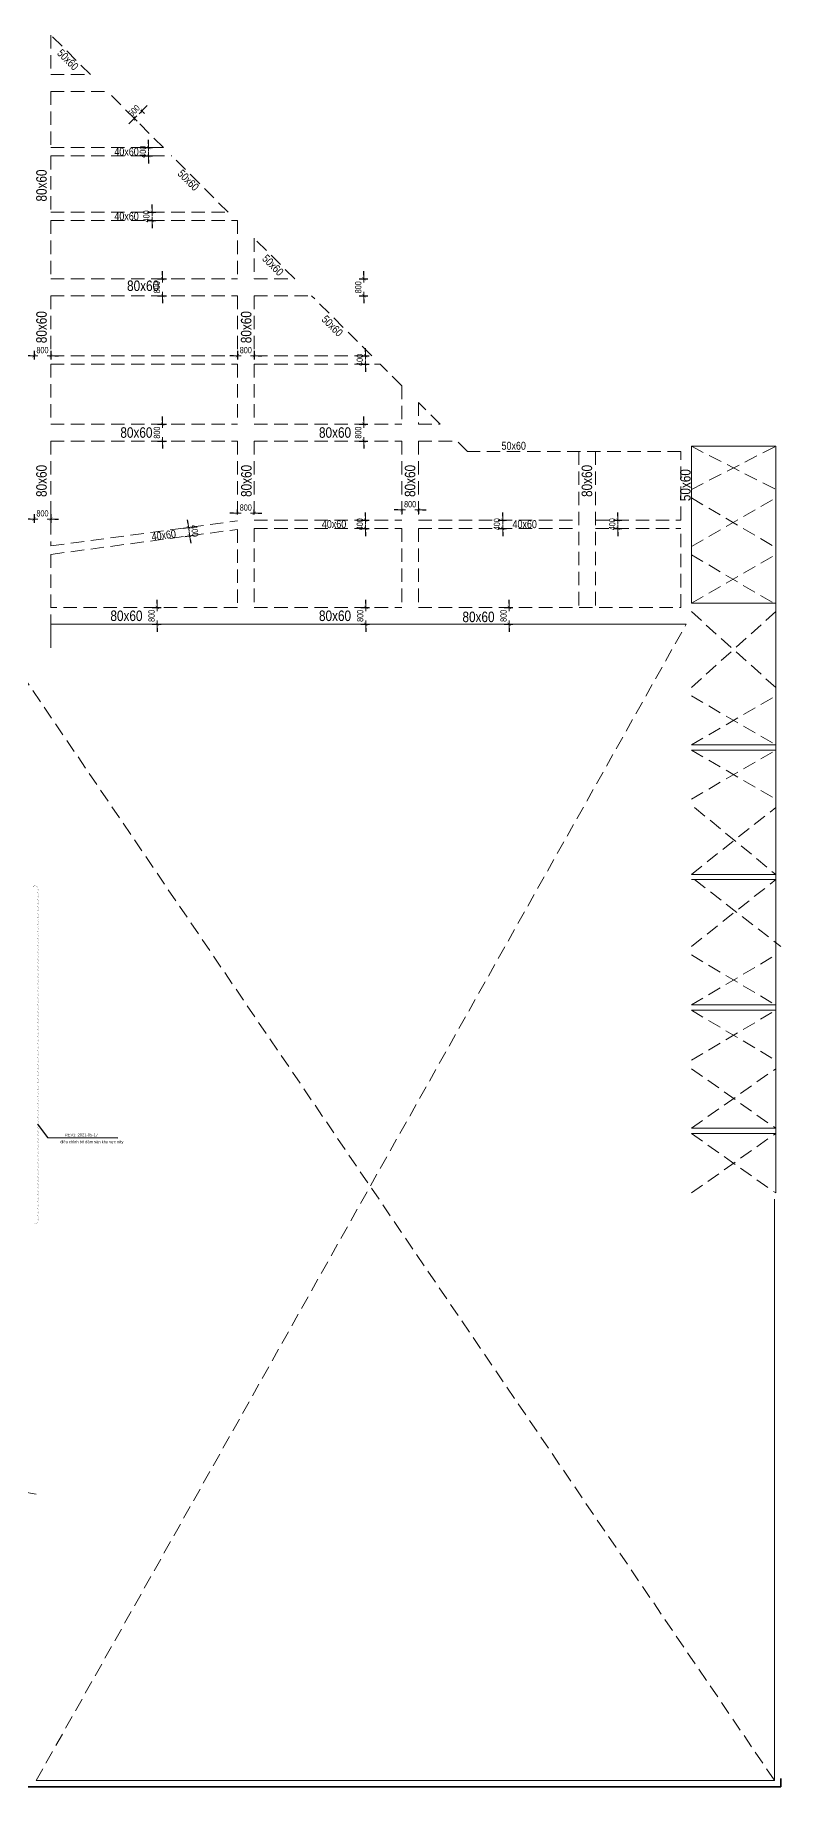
# Model space of a CAD drawing. Header units: millimetres. Extents: x 40 to 217000, y 40 to 90716.
# Drawn here: x 181597 to 217000, y 400 to 83575 of the extents above; entities that cross this region are included whole.
import ezdxf
from ezdxf.enums import TextEntityAlignment as Align

# ---------------------------------------------------------------- set-up
doc = ezdxf.new("R2010")
doc.units = ezdxf.units.MM
doc.header["$MEASUREMENT"] = 0
doc.header["$PDMODE"] = 1
doc.linetypes.add('DASHED2', pattern=[9.525, 6.35, -3.175])
doc.linetypes.add('HIDDEN2', pattern=[4.7625, 3.175, -1.5875])
doc.layers.get('Defpoints').update_dxf_attribs({"lineweight": 9})
for name, color, linetype, lineweight in [('C1', 20, 'Continuous', 35), ('NDC_S_BEAM', 3, 'HIDDEN2', 20), ('NDC_S_DIM', 1, 'Continuous', 15), ('NDC_S_OPENING', 9, 'DASHED2', 13), ('NDC_S_SLAB', 2, 'Continuous', 20)]:
    doc.layers.add(name, color=color, linetype=linetype, lineweight=lineweight)
doc.layers.add('Kich thuoc dam diml', color=230, linetype='Continuous', plot=False)
doc.layers.add('NDC. KT Dam', color=42, linetype='Continuous')
doc.layers.add('REV12021-05-17 MAY', color=230, linetype='Continuous')
doc.styles.add('ARIAL', font='arial.ttf', dxfattribs={"width": 0.8})
doc.styles.add('NDC_DIM', font='', dxfattribs={"width": 0.75})
doc.styles.get('NDC_DIM').set_extended_font_data('Dotum')
doc.dimstyles.new('NDC_dim_100', dxfattribs={"dimscale": 120, "dimtxt": 2.5, "dimasz": 1.5, "dimexe": 1.5, "dimexo": 2.5, "dimgap": 1, "dimtad": 1, "dimdec": 0, "dimzin": 0, "dimdsep": 46, "dimtxsty": 'NDC_DIM', "dimblk": 'DIMMARK', "dimcen": 0.09, "dimdle": 1.2, "dimclrd": 1, "dimclre": 1, "dimclrt": 3, "dimadec": 0, "dimazin": 0, "dimtfac": 1, "dimtdec": 0, "dimtix": 1, "dimtofl": 0, "dimtmove": 0, "dimatfit": 3, "dimfxl": 0, "dimtolj": 1, "dimtzin": 0, "dimarcsym": 0})

# ---------------------------------------------------------------- blocks, each defined once
blk = doc.blocks.new('DIMMARK')
at = {"layer": 'NDC_S_DIM', "color": 1}
blk.add_line((-1.5, 0), (1, 0), dxfattribs=at)
at = {"layer": 'NDC_S_DIM', "color": 2, "const_width": 0.1}
blk.add_lwpolyline([(-0.42, -0.42), (0.42, 0.42)], dxfattribs=at)
blk = doc.blocks.new('*D1340')
at = {"layer": 'Defpoints', "color": 0, "transparency": 16777216}
for p in [(194890, 56400), (197298, 56400), (194890, 55600)]:
    blk.add_point(p, dxfattribs=at)
at = {"layer": 'Kich thuoc dam diml', "color": 1, "lineweight": -2, "transparency": 16777216}
for p, q in [((197298, 56580), (197298, 56760)), ((197058, 56400), (197478, 56400)), ((197058, 55600), (197478, 55600)), ((197298, 55420), (197298, 55240))]:
    blk.add_line(p, q, dxfattribs=at)
at = {"layer": 'Kich thuoc dam diml', "color": 1, "lineweight": -2, "transparency": 16777216, "xscale": 180, "yscale": 180, "zscale": 180}
for p, rotation in [((197298, 56400), 270), ((197298, 55600), 90)]:
    blk.add_blockref('DIMMARK', p, dxfattribs=dict(at, rotation=rotation))
at = {"layer": 'Kich thuoc dam diml', "color": 3, "transparency": 16777216, "insert": (197028, 56000), "char_height": 300, "attachment_point": 5, "rotation": 90, "style": 'NDC_DIM'}
blk.add_mtext('\\A1;800', dxfattribs=at)
blk = doc.blocks.new('*D1341')
at = {"layer": 'Defpoints', "color": 0, "transparency": 16777216}
for p in [(201694, 56400), (204102, 56400), (201694, 55600)]:
    blk.add_point(p, dxfattribs=at)
at = {"layer": 'Kich thuoc dam diml', "color": 1, "lineweight": -2, "transparency": 16777216}
for p, q in [((204102, 56580), (204102, 56760)), ((203862, 56400), (204282, 56400)), ((203862, 55600), (204282, 55600)), ((204102, 55420), (204102, 55240))]:
    blk.add_line(p, q, dxfattribs=at)
at = {"layer": 'Kich thuoc dam diml', "color": 1, "lineweight": -2, "transparency": 16777216, "xscale": 180, "yscale": 180, "zscale": 180}
for p, rotation in [((204102, 56400), 270), ((204102, 55600), 90)]:
    blk.add_blockref('DIMMARK', p, dxfattribs=dict(at, rotation=rotation))
at = {"layer": 'Kich thuoc dam diml', "color": 3, "transparency": 16777216, "insert": (203832, 56000), "char_height": 300, "attachment_point": 5, "rotation": 90, "style": 'NDC_DIM'}
blk.add_mtext('\\A1;800', dxfattribs=at)
blk = doc.blocks.new('*D1346')
at = {"layer": 'Defpoints', "color": 0, "transparency": 16777216}
for p in [(196776, 60550), (196776, 60150), (197283, 60550)]:
    blk.add_point(p, dxfattribs=at)
at = {"layer": 'Kich thuoc dam diml', "color": 1, "lineweight": -2, "transparency": 16777216}
for p, q in [((197283, 60730), (197283, 60910)), ((197076, 60550), (197463, 60550)), ((197076, 60150), (197463, 60150)), ((197283, 59970), (197283, 59790))]:
    blk.add_line(p, q, dxfattribs=at)
at = {"layer": 'Kich thuoc dam diml', "color": 1, "lineweight": -2, "transparency": 16777216, "xscale": 180, "yscale": 180, "zscale": 180}
for p, rotation in [((197283, 60550), 270), ((197283, 60150), 90)]:
    blk.add_blockref('DIMMARK', p, dxfattribs=dict(at, rotation=rotation))
at = {"layer": 'Kich thuoc dam diml', "color": 3, "transparency": 16777216, "insert": (197013, 60350), "char_height": 300, "attachment_point": 5, "rotation": 90, "style": 'NDC_DIM'}
blk.add_mtext('\\A1;400', dxfattribs=at)
blk = doc.blocks.new('*D1347')
at = {"layer": 'Defpoints', "color": 0, "transparency": 16777216}
for p in [(203285, 60550), (203285, 60150), (203792, 60550)]:
    blk.add_point(p, dxfattribs=at)
at = {"layer": 'Kich thuoc dam diml', "color": 1, "lineweight": -2, "transparency": 16777216}
for p, q in [((203792, 60730), (203792, 60910)), ((203585, 60550), (203972, 60550)), ((203585, 60150), (203972, 60150)), ((203792, 59970), (203792, 59790))]:
    blk.add_line(p, q, dxfattribs=at)
at = {"layer": 'Kich thuoc dam diml', "color": 1, "lineweight": -2, "transparency": 16777216, "xscale": 180, "yscale": 180, "zscale": 180}
for p, rotation in [((203792, 60550), 270), ((203792, 60150), 90)]:
    blk.add_blockref('DIMMARK', p, dxfattribs=dict(at, rotation=rotation))
at = {"layer": 'Kich thuoc dam diml', "color": 3, "transparency": 16777216, "insert": (203522, 60350), "char_height": 300, "attachment_point": 5, "rotation": 90, "style": 'NDC_DIM'}
blk.add_mtext('\\A1;400', dxfattribs=at)
blk = doc.blocks.new('*D1331')
at = {"layer": 'Defpoints', "color": 0, "transparency": 16777216}
for p in [(208758, 60550), (208758, 60150), (209265, 60550)]:
    blk.add_point(p, dxfattribs=at)
at = {"layer": 'Kich thuoc dam diml', "color": 1, "lineweight": -2, "transparency": 16777216}
for p, q in [((209265, 60730), (209265, 60910)), ((209058, 60550), (209445, 60550)), ((209058, 60150), (209445, 60150)), ((209265, 59970), (209265, 59790))]:
    blk.add_line(p, q, dxfattribs=at)
at = {"layer": 'Kich thuoc dam diml', "color": 1, "lineweight": -2, "transparency": 16777216, "xscale": 180, "yscale": 180, "zscale": 180}
for p, rotation in [((209265, 60550), 270), ((209265, 60150), 90)]:
    blk.add_blockref('DIMMARK', p, dxfattribs=dict(at, rotation=rotation))
at = {"layer": 'Kich thuoc dam diml', "color": 3, "transparency": 16777216, "insert": (208995, 60350), "char_height": 300, "attachment_point": 5, "rotation": 90, "style": 'NDC_DIM'}
blk.add_mtext('\\A1;400', dxfattribs=at)
blk = doc.blocks.new('*D1333')
at = {"layer": 'Defpoints', "color": 0, "transparency": 16777216}
for p in [(188352, 60128), (188405, 59731), (188936, 59803)]:
    blk.add_point(p, dxfattribs=at)
at = {"layer": 'Kich thuoc dam diml', "color": 1, "lineweight": -2, "transparency": 16777216}
for p, q in [((188649, 60168), (189061, 60223)), ((188859, 60377), (188835, 60556)), ((188703, 59771), (189114, 59827)), ((188960, 59624), (188984, 59446))]:
    blk.add_line(p, q, dxfattribs=at)
at = {"layer": 'Kich thuoc dam diml', "color": 1, "lineweight": -2, "transparency": 16777216, "xscale": 180, "yscale": 180, "zscale": 180}
for p, rotation in [((188883, 60199), 277.6490683461095), ((188936, 59803), 97.64906834610946)]:
    blk.add_blockref('DIMMARK', p, dxfattribs=dict(at, rotation=rotation))
at = {"layer": 'Kich thuoc dam diml', "color": 3, "transparency": 16777216, "insert": (189177, 60037), "char_height": 300, "attachment_point": 5, "rotation": 277.64907, "style": 'NDC_DIM'}
blk.add_mtext('\\A1;400', dxfattribs=at)
blk = doc.blocks.new('*D1351')
at = {"layer": 'Defpoints', "color": 0, "transparency": 16777216}
for p in [(187116, 65100), (187653, 65100), (187004, 64300)]:
    blk.add_point(p, dxfattribs=at)
at = {"layer": 'Kich thuoc dam diml', "color": 1, "lineweight": -2, "transparency": 16777216}
for p, q in [((187416, 65100), (187833, 65100)), ((187653, 65280), (187653, 65460)), ((187413, 64300), (187833, 64300)), ((187653, 64120), (187653, 63940))]:
    blk.add_line(p, q, dxfattribs=at)
at = {"layer": 'Kich thuoc dam diml', "color": 1, "lineweight": -2, "transparency": 16777216, "xscale": 180, "yscale": 180, "zscale": 180}
for p, rotation in [((187653, 65100), 270), ((187653, 64300), 90)]:
    blk.add_blockref('DIMMARK', p, dxfattribs=dict(at, rotation=rotation))
at = {"layer": 'Kich thuoc dam diml', "color": 3, "transparency": 16777216, "insert": (187383, 64700), "char_height": 300, "attachment_point": 5, "rotation": 90, "style": 'NDC_DIM'}
blk.add_mtext('\\A1;800', dxfattribs=at)
blk = doc.blocks.new('*D1352')
at = {"layer": 'Defpoints', "color": 0, "transparency": 16777216}
for p in [(196683, 65100), (197208, 65100), (196683, 64300)]:
    blk.add_point(p, dxfattribs=at)
at = {"layer": 'Kich thuoc dam diml', "color": 1, "lineweight": -2, "transparency": 16777216}
for p, q in [((196983, 65100), (197388, 65100)), ((197208, 65280), (197208, 65460)), ((196983, 64300), (197388, 64300)), ((197208, 64120), (197208, 63940))]:
    blk.add_line(p, q, dxfattribs=at)
at = {"layer": 'Kich thuoc dam diml', "color": 1, "lineweight": -2, "transparency": 16777216, "xscale": 180, "yscale": 180, "zscale": 180}
for p, rotation in [((197208, 65100), 270), ((197208, 64300), 90)]:
    blk.add_blockref('DIMMARK', p, dxfattribs=dict(at, rotation=rotation))
at = {"layer": 'Kich thuoc dam diml', "color": 3, "transparency": 16777216, "insert": (196938, 64700), "char_height": 300, "attachment_point": 5, "rotation": 90, "style": 'NDC_DIM'}
blk.add_mtext('\\A1;800', dxfattribs=at)
blk = doc.blocks.new('*D1357')
at = {"layer": 'Defpoints', "color": 0, "transparency": 16777216}
for p in [(196776, 68350), (197283, 68350), (196776, 67950)]:
    blk.add_point(p, dxfattribs=at)
at = {"layer": 'Kich thuoc dam diml', "color": 1, "lineweight": -2, "transparency": 16777216}
for p, q in [((197076, 68350), (197463, 68350)), ((197283, 68530), (197283, 68710)), ((197076, 67950), (197463, 67950)), ((197283, 67770), (197283, 67590))]:
    blk.add_line(p, q, dxfattribs=at)
at = {"layer": 'Kich thuoc dam diml', "color": 1, "lineweight": -2, "transparency": 16777216, "xscale": 180, "yscale": 180, "zscale": 180}
for p, rotation in [((197283, 68350), 270), ((197283, 67950), 90)]:
    blk.add_blockref('DIMMARK', p, dxfattribs=dict(at, rotation=rotation))
at = {"layer": 'Kich thuoc dam diml', "color": 3, "transparency": 16777216, "insert": (197013, 68150), "char_height": 300, "attachment_point": 5, "rotation": 90, "style": 'NDC_DIM'}
blk.add_mtext('\\A1;400', dxfattribs=at)
blk = doc.blocks.new('*D1361')
at = {"layer": 'Defpoints', "color": 0, "transparency": 16777216}
for p in [(187116, 72000), (187653, 72000), (187004, 71200)]:
    blk.add_point(p, dxfattribs=at)
at = {"layer": 'Kich thuoc dam diml', "color": 1, "lineweight": -2, "transparency": 16777216}
for p, q in [((187416, 72000), (187833, 72000)), ((187653, 72180), (187653, 72360)), ((187413, 71200), (187833, 71200)), ((187653, 71020), (187653, 70840))]:
    blk.add_line(p, q, dxfattribs=at)
at = {"layer": 'Kich thuoc dam diml', "color": 1, "lineweight": -2, "transparency": 16777216, "xscale": 180, "yscale": 180, "zscale": 180}
for p, rotation in [((187653, 72000), 270), ((187653, 71200), 90)]:
    blk.add_blockref('DIMMARK', p, dxfattribs=dict(at, rotation=rotation))
at = {"layer": 'Kich thuoc dam diml', "color": 3, "transparency": 16777216, "insert": (187383, 71600), "char_height": 300, "attachment_point": 5, "rotation": 90, "style": 'NDC_DIM'}
blk.add_mtext('\\A1;800', dxfattribs=at)
blk = doc.blocks.new('*D1362')
at = {"layer": 'Defpoints', "color": 0, "transparency": 16777216}
for p in [(196683, 72000), (197208, 72000), (196683, 71200)]:
    blk.add_point(p, dxfattribs=at)
at = {"layer": 'Kich thuoc dam diml', "color": 1, "lineweight": -2, "transparency": 16777216}
for p, q in [((196983, 72000), (197388, 72000)), ((197208, 72180), (197208, 72360)), ((196983, 71200), (197388, 71200)), ((197208, 71020), (197208, 70840))]:
    blk.add_line(p, q, dxfattribs=at)
at = {"layer": 'Kich thuoc dam diml', "color": 1, "lineweight": -2, "transparency": 16777216, "xscale": 180, "yscale": 180, "zscale": 180}
for p, rotation in [((197208, 72000), 270), ((197208, 71200), 90)]:
    blk.add_blockref('DIMMARK', p, dxfattribs=dict(at, rotation=rotation))
at = {"layer": 'Kich thuoc dam diml', "color": 3, "transparency": 16777216, "insert": (196938, 71600), "char_height": 300, "attachment_point": 5, "rotation": 90, "style": 'NDC_DIM'}
blk.add_mtext('\\A1;800', dxfattribs=at)
blk = doc.blocks.new('*D1382')
at = {"layer": 'Defpoints', "color": 0, "transparency": 16777216}
for p in [(186058, 79867), (186411, 80221), (186663, 79969)]:
    blk.add_point(p, dxfattribs=at)
at = {"layer": 'Kich thuoc dam diml', "color": 1, "lineweight": -2, "transparency": 16777216}
for p, q in [((186623, 80009), (186790, 79842)), ((186790, 80096), (186917, 80224)), ((186182, 79488), (186055, 79361)), ((186270, 79655), (186437, 79488))]:
    blk.add_line(p, q, dxfattribs=at)
at = {"layer": 'Kich thuoc dam diml', "color": 1, "lineweight": -2, "transparency": 16777216, "xscale": 180, "yscale": 180, "zscale": 180}
for p, rotation in [((186663, 79969), 225.0008666854886), ((186309, 79616), 45.00086668548858)]:
    blk.add_blockref('DIMMARK', p, dxfattribs=dict(at, rotation=rotation))
at = {"layer": 'Kich thuoc dam diml', "color": 3, "transparency": 16777216, "insert": (186295, 79983), "char_height": 300, "attachment_point": 5, "rotation": 45.00087, "style": 'NDC_DIM'}
blk.add_mtext('\\A1;500', dxfattribs=at)
blk = doc.blocks.new('*D1393')
at = {"layer": 'Defpoints', "color": 0, "transparency": 16777216}
for p in [(186633, 75167), (187153, 75167), (186548, 74767)]:
    blk.add_point(p, dxfattribs=at)
at = {"layer": 'Kich thuoc dam diml', "color": 1, "lineweight": -2, "transparency": 16777216}
for p, q in [((186933, 75167), (187333, 75167)), ((187153, 75347), (187153, 75527)), ((186913, 74767), (187333, 74767)), ((187153, 74587), (187153, 74407))]:
    blk.add_line(p, q, dxfattribs=at)
at = {"layer": 'Kich thuoc dam diml', "color": 1, "lineweight": -2, "transparency": 16777216, "xscale": 180, "yscale": 180, "zscale": 180}
for p, rotation in [((187153, 75167), 270), ((187153, 74767), 90)]:
    blk.add_blockref('DIMMARK', p, dxfattribs=dict(at, rotation=rotation))
at = {"layer": 'Kich thuoc dam diml', "color": 3, "transparency": 16777216, "insert": (186883, 74967), "char_height": 300, "attachment_point": 5, "rotation": 90, "style": 'NDC_DIM'}
blk.add_mtext('\\A1;400', dxfattribs=at)
blk = doc.blocks.new('*D1394')
at = {"layer": 'Defpoints', "color": 0, "transparency": 16777216}
for p in [(183389, 78233), (186988, 78233), (183389, 77833)]:
    blk.add_point(p, dxfattribs=at)
at = {"layer": 'Kich thuoc dam diml', "color": 1, "lineweight": -2, "transparency": 16777216}
for p, q in [((186748, 78233), (187168, 78233)), ((186988, 78413), (186988, 78593)), ((186748, 77833), (187168, 77833)), ((186988, 77653), (186988, 77473))]:
    blk.add_line(p, q, dxfattribs=at)
at = {"layer": 'Kich thuoc dam diml', "color": 1, "lineweight": -2, "transparency": 16777216, "xscale": 180, "yscale": 180, "zscale": 180}
for p, rotation in [((186988, 78233), 270), ((186988, 77833), 90)]:
    blk.add_blockref('DIMMARK', p, dxfattribs=dict(at, rotation=rotation))
at = {"layer": 'Kich thuoc dam diml', "color": 3, "transparency": 16777216, "insert": (186718, 78033), "char_height": 300, "attachment_point": 5, "rotation": 90, "style": 'NDC_DIM'}
blk.add_mtext('\\A1;400', dxfattribs=at)
blk = doc.blocks.new('*D1309')
at = {"layer": 'Defpoints', "color": 0, "transparency": 16777216}
for p in [(181550, 61214), (182350, 61214), (182350, 60595)]:
    blk.add_point(p, dxfattribs=at)
at = {"layer": 'Kich thuoc dam diml', "color": 1, "lineweight": -2, "transparency": 16777216}
for p, q in [((181550, 60835), (181550, 60415)), ((182350, 60835), (182350, 60415)), ((181370, 60595), (181190, 60595)), ((182530, 60595), (182710, 60595))]:
    blk.add_line(p, q, dxfattribs=at)
at = {"layer": 'Kich thuoc dam diml', "color": 1, "lineweight": -2, "transparency": 16777216, "xscale": 180, "yscale": 180, "zscale": 180}
blk.add_blockref('DIMMARK', (181550, 60595), dxfattribs=at)
at = {"layer": 'Kich thuoc dam diml', "color": 1, "lineweight": -2, "transparency": 16777216, "xscale": 180, "yscale": 180, "zscale": 180, "rotation": 180}
blk.add_blockref('DIMMARK', (182350, 60595), dxfattribs=at)
at = {"layer": 'Kich thuoc dam diml', "color": 3, "transparency": 16777216, "insert": (181950, 60865), "char_height": 300, "attachment_point": 5, "style": 'NDC_DIM'}
blk.add_mtext('\\A1;800', dxfattribs=at)
blk = doc.blocks.new('*D1310')
at = {"layer": 'Defpoints', "color": 0, "transparency": 16777216}
for p in [(192000, 60868), (191200, 60565), (192000, 60565)]:
    blk.add_point(p, dxfattribs=at)
at = {"layer": 'Kich thuoc dam diml', "color": 1, "lineweight": -2, "transparency": 16777216}
for p, q in [((191020, 60868), (190840, 60868)), ((191200, 60865), (191200, 61048)), ((192000, 60865), (192000, 61048)), ((192180, 60868), (192360, 60868))]:
    blk.add_line(p, q, dxfattribs=at)
at = {"layer": 'Kich thuoc dam diml', "color": 1, "lineweight": -2, "transparency": 16777216, "xscale": 180, "yscale": 180, "zscale": 180}
blk.add_blockref('DIMMARK', (191200, 60868), dxfattribs=at)
at = {"layer": 'Kich thuoc dam diml', "color": 1, "lineweight": -2, "transparency": 16777216, "xscale": 180, "yscale": 180, "zscale": 180, "rotation": 180}
blk.add_blockref('DIMMARK', (192000, 60868), dxfattribs=at)
at = {"layer": 'Kich thuoc dam diml', "color": 3, "transparency": 16777216, "insert": (191600, 61138), "char_height": 300, "attachment_point": 5, "style": 'NDC_DIM'}
blk.add_mtext('\\A1;800', dxfattribs=at)
blk = doc.blocks.new('*D1311')
at = {"layer": 'Defpoints', "color": 0, "transparency": 16777216}
for p in [(199000, 61283), (199800, 61283), (199800, 61030)]:
    blk.add_point(p, dxfattribs=at)
at = {"layer": 'Kich thuoc dam diml', "color": 1, "lineweight": -2, "transparency": 16777216}
for p, q in [((198820, 61030), (198640, 61030)), ((199000, 61030), (199000, 60850)), ((199800, 61030), (199800, 60850)), ((199980, 61030), (200160, 61030))]:
    blk.add_line(p, q, dxfattribs=at)
at = {"layer": 'Kich thuoc dam diml', "color": 1, "lineweight": -2, "transparency": 16777216, "xscale": 180, "yscale": 180, "zscale": 180}
blk.add_blockref('DIMMARK', (199000, 61030), dxfattribs=at)
at = {"layer": 'Kich thuoc dam diml', "color": 1, "lineweight": -2, "transparency": 16777216, "xscale": 180, "yscale": 180, "zscale": 180, "rotation": 180}
blk.add_blockref('DIMMARK', (199800, 61030), dxfattribs=at)
at = {"layer": 'Kich thuoc dam diml', "color": 3, "transparency": 16777216, "insert": (199400, 61300), "char_height": 300, "attachment_point": 5, "style": 'NDC_DIM'}
blk.add_mtext('\\A1;800', dxfattribs=at)
blk = doc.blocks.new('*D1301')
at = {"layer": 'Defpoints', "color": 0, "transparency": 16777216}
for p in [(181550, 68891), (182350, 68891), (182350, 68345)]:
    blk.add_point(p, dxfattribs=at)
at = {"layer": 'Kich thuoc dam diml', "color": 1, "lineweight": -2, "transparency": 16777216}
for p, q in [((181370, 68345), (181190, 68345)), ((181550, 68585), (181550, 68165)), ((182350, 68585), (182350, 68165)), ((182530, 68345), (182710, 68345))]:
    blk.add_line(p, q, dxfattribs=at)
at = {"layer": 'Kich thuoc dam diml', "color": 1, "lineweight": -2, "transparency": 16777216, "xscale": 180, "yscale": 180, "zscale": 180}
blk.add_blockref('DIMMARK', (181550, 68345), dxfattribs=at)
at = {"layer": 'Kich thuoc dam diml', "color": 1, "lineweight": -2, "transparency": 16777216, "xscale": 180, "yscale": 180, "zscale": 180, "rotation": 180}
blk.add_blockref('DIMMARK', (182350, 68345), dxfattribs=at)
at = {"layer": 'Kich thuoc dam diml', "color": 3, "transparency": 16777216, "insert": (181950, 68615), "char_height": 300, "attachment_point": 5, "style": 'NDC_DIM'}
blk.add_mtext('\\A1;800', dxfattribs=at)
blk = doc.blocks.new('*D1302')
at = {"layer": 'Defpoints', "color": 0, "transparency": 16777216}
for p in [(191200, 68891), (192000, 68891), (192000, 68345)]:
    blk.add_point(p, dxfattribs=at)
at = {"layer": 'Kich thuoc dam diml', "color": 1, "lineweight": -2, "transparency": 16777216}
for p, q in [((191020, 68345), (190840, 68345)), ((191200, 68585), (191200, 68165)), ((192000, 68585), (192000, 68165)), ((192180, 68345), (192360, 68345))]:
    blk.add_line(p, q, dxfattribs=at)
at = {"layer": 'Kich thuoc dam diml', "color": 1, "lineweight": -2, "transparency": 16777216, "xscale": 180, "yscale": 180, "zscale": 180}
blk.add_blockref('DIMMARK', (191200, 68345), dxfattribs=at)
at = {"layer": 'Kich thuoc dam diml', "color": 1, "lineweight": -2, "transparency": 16777216, "xscale": 180, "yscale": 180, "zscale": 180, "rotation": 180}
blk.add_blockref('DIMMARK', (192000, 68345), dxfattribs=at)
at = {"layer": 'Kich thuoc dam diml', "color": 3, "transparency": 16777216, "insert": (191600, 68615), "char_height": 300, "attachment_point": 5, "style": 'NDC_DIM'}
blk.add_mtext('\\A1;800', dxfattribs=at)
blk = doc.blocks.new('*D1325')
at = {"layer": 'Defpoints', "color": 0, "transparency": 16777216}
for p in [(184991, 56400), (187399, 56400), (184991, 55600)]:
    blk.add_point(p, dxfattribs=at)
at = {"layer": 'Kich thuoc dam diml', "color": 1, "lineweight": -2, "transparency": 16777216}
for p, q in [((187399, 56580), (187399, 56760)), ((187159, 56400), (187579, 56400)), ((187159, 55600), (187579, 55600)), ((187399, 55420), (187399, 55240))]:
    blk.add_line(p, q, dxfattribs=at)
at = {"layer": 'Kich thuoc dam diml', "color": 1, "lineweight": -2, "transparency": 16777216, "xscale": 180, "yscale": 180, "zscale": 180}
for p, rotation in [((187399, 56400), 270), ((187399, 55600), 90)]:
    blk.add_blockref('DIMMARK', p, dxfattribs=dict(at, rotation=rotation))
at = {"layer": 'Kich thuoc dam diml', "color": 3, "transparency": 16777216, "insert": (187129, 56000), "char_height": 300, "attachment_point": 5, "rotation": 90, "style": 'NDC_DIM'}
blk.add_mtext('\\A1;800', dxfattribs=at)

msp = doc.modelspace()

# ---------------------------------------------------------------- linework, layer by layer
at = {"layer": 'C1'}
for p, q in [((217000, 400), (156250, 400)), ((216600, 400), (217000, 400)), ((217000, 800), (217000, 400))]:
    msp.add_line(p, q, dxfattribs=at)
at = {"layer": 'NDC_S_BEAM', "ltscale": 200}
for p, q in [((182350, 83574.8), (182350, 81700)), ((184224.8, 81700), (182350, 83574.8)), ((182350, 81700), (184224.8, 81700)), ((182350, 80900), (182350, 78233.3)), ((182350, 80900), (185024.9, 80900)), ((187691.6, 78233.3), (185024.9, 80900)), ((187691.6, 78233.3), (185024.9, 80900)), ((182350, 78233.3), (187691.6, 78233.3)), ((182350, 77833.3), (182350, 75166.7)), ((182350, 77833.3), (188091.6, 77833.3)), ((190758.4, 75166.7), (188091.6, 77833.3)), ((182350, 75166.7), (190758.4, 75166.7)), ((182350, 74766.7), (182350, 72000)), ((182350, 74766.7), (191200.5, 74766.7)), ((191200.5, 74766.7), (191200.5, 72000)), ((192000.5, 73924.6), (192000.5, 72000)), ((193925.1, 72000), (192000.5, 73924.6)), ((182350, 72000), (191200.5, 72000)), ((192000.5, 72000), (193925.1, 72000)), ((182350, 71200), (191200.5, 71200)), ((182350, 71200), (182350, 68350)), ((191200.5, 71200), (191200.5, 68350)), ((192000.5, 71200), (194725.2, 71200)), ((192000.5, 71200), (192000.5, 68350)), ((197575.2, 68350), (194725.2, 71200)), ((182350, 68350), (191200.5, 68350)), ((192000.5, 68350), (197575.2, 68350)), ((182350, 67950), (191200.5, 67950)), ((182350, 67950), (182350, 65100)), ((191200.5, 67950), (191200.5, 65100)), ((192000.5, 67950), (197975.3, 67950)), ((192000.5, 67950), (192000.5, 65100)), ((199000, 66925.3), (197975.3, 67950)), ((199000, 66925.3), (199000, 65100)), ((199800, 66125.3), (199800, 65100)), ((200825.3, 65100), (199800, 66125.3)), ((182350, 65100), (191200.5, 65100)), ((192000.5, 65100), (199000, 65100)), ((199800, 65100), (200825.3, 65100)), ((182350, 64300), (191200.5, 64300)), ((182350, 64300), (182350, 59321.7)), ((191200.5, 64300), (191200.5, 60510.3)), ((192000.5, 64300), (199000, 64300)), ((192000.5, 64300), (192000.5, 60550)), ((199000, 64300), (199000, 60550)), ((199800, 64300), (199800, 60550)), ((199800, 64300), (201625.4, 64300)), ((202125.4, 63800), (201625.4, 64300)), ((212250, 63800), (202125.4, 63800)), ((207400, 63800), (207400, 56400)), ((208200, 63800), (208200, 56400)), ((182350, 59321.7), (191200.5, 60510.3)), ((182350, 58918.3), (191200.5, 60106.9)), ((191200.5, 60106.9), (191200.5, 56400)), ((192000.5, 60550), (199000, 60550)), ((192000.5, 60150), (192000.5, 56400)), ((192000.5, 60150), (199000, 60150)), ((199000, 60150), (199000, 56400)), ((199800, 60550), (207400, 60550)), ((199800, 60150), (199800, 56400)), ((199800, 60150), (207400, 60150)), ((208200, 60550), (212250, 60550)), ((208200, 60150), (212250, 60150)), ((182350, 58918.3), (182350, 54476.1)), ((191200.5, 56400), (182350, 56400)), ((192000.5, 56400), (199000, 56400)), ((199800, 56400), (212250, 56400)), ((192000, 55600), (199000, 55600)), ((199800, 55600), (207400, 55600))]:
    msp.add_line(p, q, dxfattribs=at)
at = {"layer": 'NDC_S_BEAM'}
msp.add_line((181650, 400), (156250, 400), dxfattribs=at)
at = {"layer": 'NDC_S_BEAM', "ltscale": 200}
for points in [[(212250, 60550), (212250, 63800)], [(212250, 56400), (212250, 56400), (212250, 60150)]]:
    msp.add_lwpolyline(points, dxfattribs=at)
at = {"layer": 'NDC_S_OPENING', "ltscale": 100}
for p, q in [((212750.1, 64049.8), (216750, 62000)), ((212750.1, 62000), (216750.1, 64049.8)), ((212750, 61600), (216650, 59300)), ((212750, 59300), (216750, 61600)), ((212750, 58900), (216650, 56600)), ((212750, 56600), (216750, 58900)), ((212750, 52600), (216750, 56200)), ((212750, 56200), (216750, 52600)), ((179350, 55600), (216700, 700)), ((181650, 700), (212500, 55600)), ((212750, 49875), (216750, 52200)), ((212750, 52200), (216750, 49875)), ((212750, 47300), (216750, 49625)), ((212750, 49625), (216750, 47300)), ((212750, 43725), (216750, 46900)), ((212900, 46900), (216750, 43725)), ((212750, 40300), (216750, 43475)), ((212900, 43475), (217000, 40300)), ((212750, 39900), (216750, 37525)), ((212750, 37525), (216750, 39900)), ((212750, 37275), (216750, 34900)), ((212750, 34900), (216750, 37275)), ((212750, 34500), (216750, 31675)), ((212750, 31675), (216750, 34500)), ((212750, 31425), (216750, 28600)), ((212750, 28600), (216750, 31425)), ((181650, 14300), (156250, 19100))]:
    msp.add_line(p, q, dxfattribs=at)
at = {"layer": 'NDC_S_SLAB', "ltscale": 200}
for p, q in [((216750, 28600), (216751.5, 64049.8)), ((216750, 49875), (212750, 49875)), ((216750, 49625), (212750, 49625)), ((216750, 43725), (212750, 43725)), ((216750, 43475), (212750, 43475)), ((216750, 37525), (212750, 37525)), ((216750, 37275), (212750, 37275)), ((216750, 31675), (212750, 31675)), ((216750, 31425), (212750, 31425))]:
    msp.add_line(p, q, dxfattribs=at)
at = {"layer": 'NDC_S_SLAB'}
for p, q in [((182350, 54476.1), (182350, 55600)), ((216700, 28300), (216700, 700)), ((216700, 700), (181650, 700))]:
    msp.add_line(p, q, dxfattribs=at)
msp.add_lwpolyline([(216750, 64049.8), (212750, 64050), (212750, 56600), (216750, 56599.8)], close=True, dxfattribs=at)
msp.add_lwpolyline([(182350, 55600), (212500, 55600)], dxfattribs=at)
at = {"layer": 'REV12021-05-17 MAY'}
for p, q in [((181715.5, 31870.3), (182180.6, 31233.8)), ((182180.6, 31233.8), (185526.1, 31226.1))]:
    msp.add_line(p, q, dxfattribs=at)
msp.add_lwpolyline([(181567.4, 27182.2, 0, 16.7, 0.5205671), (181713.8, 27202.4, 0, 16.7, 0.5205671), (181713.8, 27369.1, 0, 16.7, 0.5205671), (181713.8, 27535.8, 0, 16.7, 0.5205671), (181713.8, 27702.4, 0, 16.7, 0.5205671), (181713.8, 27869.1, 0, 16.7, 0.5205671), (181713.8, 28035.8, 0, 16.7, 0.5205671), (181713.8, 28202.4, 0, 16.7, 0.5205671), (181713.8, 28369.1, 0, 16.7, 0.5205671), (181713.8, 28535.8, 0, 16.7, 0.5205671), (181713.8, 28702.4, 0, 16.7, 0.5205671), (181713.8, 28869.1, 0, 16.7, 0.5205671), (181713.8, 29035.8, 0, 16.7, 0.5205671), (181713.8, 29202.4, 0, 16.7, 0.5205671), (181713.8, 29369.1, 0, 16.7, 0.5205671), (181713.8, 29535.8, 0, 16.7, 0.5205671), (181713.8, 29702.4, 0, 16.7, 0.5205671), (181713.8, 29869.1, 0, 16.7, 0.5205671), (181713.8, 30035.8, 0, 16.7, 0.5205671), (181713.8, 30202.4, 0, 16.7, 0.5205671), (181713.8, 30369.1, 0, 16.7, 0.5205671), (181713.8, 30535.8, 0, 16.7, 0.5205671), (181713.8, 30702.4, 0, 16.7, 0.5205671), (181713.8, 30869.1, 0, 16.7, 0.5205671), (181713.8, 31035.8, 0, 16.7, 0.5205671), (181713.8, 31202.4, 0, 16.7, 0.5205671), (181713.8, 31369.1, 0, 16.7, 0.5205671), (181713.8, 31535.8, 0, 16.7, 0.5205671), (181713.8, 31702.4, 0, 16.7, 0.5205671), (181713.8, 31869.1, 0, 16.7, 0.5205671), (181713.8, 32035.8, 0, 16.7, 0.5205671), (181713.8, 32202.4, 0, 16.7, 0.5205671), (181713.8, 32369.1, 0, 16.7, 0.5205671), (181713.8, 32535.8, 0, 16.7, 0.5205671), (181713.8, 32702.4, 0, 16.7, 0.5205671), (181713.8, 32869.1, 0, 16.7, 0.5205671), (181713.8, 33035.8, 0, 16.7, 0.5205671), (181713.8, 33202.4, 0, 16.7, 0.5205671), (181713.8, 33369.1, 0, 16.7, 0.5205671), (181713.8, 33535.8, 0, 16.7, 0.5205671), (181713.8, 33702.4, 0, 16.7, 0.5205671), (181713.8, 33869.1, 0, 16.7, 0.5205671), (181713.8, 34035.8, 0, 16.7, 0.5205671), (181713.8, 34202.4, 0, 16.7, 0.5205671), (181713.8, 34369.1, 0, 16.7, 0.5205671), (181713.8, 34535.8, 0, 16.7, 0.5205671), (181713.8, 34702.4, 0, 16.7, 0.5205671), (181713.8, 34869.1, 0, 16.7, 0.5205671), (181713.8, 35035.8, 0, 16.7, 0.5205671), (181713.8, 35202.4, 0, 16.7, 0.5205671), (181713.8, 35369.1, 0, 16.7, 0.5205671), (181713.8, 35535.8, 0, 16.7, 0.5205671), (181713.8, 35702.4, 0, 16.7, 0.5205671), (181713.8, 35869.1, 0, 16.7, 0.5205671), (181713.8, 36035.8, 0, 16.7, 0.5205671), (181713.8, 36202.4, 0, 16.7, 0.5205671), (181713.8, 36369.1, 0, 16.7, 0.5205671), (181713.8, 36535.8, 0, 16.7, 0.5205671), (181713.8, 36702.4, 0, 16.7, 0.5205671), (181713.8, 36869.1, 0, 16.7, 0.5205671), (181713.8, 37035.8, 0, 16.7, 0.5205671), (181713.8, 37202.4, 0, 16.7, 0.5205671), (181713.8, 37369.1, 0, 16.7, 0.5205671), (181713.8, 37535.8, 0, 16.7, 0.5205671), (181713.8, 37702.4, 0, 16.7, 0.5205671), (181713.8, 37869.1, 0, 16.7, 0.5205671), (181713.8, 38035.8, 0, 16.7, 0.5205671), (181713.8, 38202.4, 0, 16.7, 0.5205671), (181713.8, 38369.1, 0, 16.7, 0.5205671), (181713.8, 38535.8, 0, 16.7, 0.5205671), (181713.8, 38702.4, 0, 16.7, 0.5205671), (181713.8, 38869.1, 0, 16.7, 0.5205671), (181713.8, 39035.8, 0, 16.7, 0.5205671), (181713.8, 39202.4, 0, 16.7, 0.5205671), (181713.8, 39369.1, 0, 16.7, 0.5205671), (181713.8, 39535.8, 0, 16.7, 0.5205671), (181713.8, 39702.4, 0, 16.7, 0.5205671), (181713.8, 39869.1, 0, 16.7, 0.5205671), (181713.8, 40035.8, 0, 16.7, 0.5205671), (181713.8, 40202.4, 0, 16.7, 0.5205671), (181713.8, 40369.1, 0, 16.7, 0.5205671), (181713.8, 40535.8, 0, 16.7, 0.5205671), (181713.8, 40702.4, 0, 16.7, 0.5205671), (181713.8, 40869.1, 0, 16.7, 0.5205671), (181713.8, 41035.8, 0, 16.7, 0.5205671), (181713.8, 41202.4, 0, 16.7, 0.5205671), (181713.8, 41369.1, 0, 16.7, 0.5205671), (181713.8, 41535.8, 0, 16.7, 0.5205671), (181713.8, 41702.4, 0, 16.7, 0.5205671), (181713.8, 41869.1, 0, 16.7, 0.5205671), (181713.8, 42035.8, 0, 16.7, 0.5205671), (181713.8, 42202.4, 0, 16.7, 0.5205671), (181713.8, 42369.1, 0, 16.7, 0.5205671), (181713.8, 42535.8, 0, 16.7, 0.5205671), (181713.8, 42702.4, 0, 16.7, 0.5205671), (181713.8, 42869.1, 0, 16.7, 0.5205671), (181713.8, 43035.8, 0, 16.7, 0.5205671), (181663.7, 43147.8, 0, 16.7, 0.5205671), (181497.7, 43133.3, 0, 16.7, 0.5205671)], format="xyseb", dxfattribs=at)

# ---------------------------------------------------------------- texts
at = {"layer": 'NDC. KT Dam', "style": 'ARIAL', "width": 0.8}
for s, height, rotation, p in [('50x60', 380, 315.000867, (183157.7, 82405)), ('80x60', 500, 90, (181902.3, 76430.8)), ('50x60', 380, 315.000867, (188873.1, 76684.8)), ('50x60', 380, 315.000867, (192889, 72647.9)), ('80x60', 500, 90, (181902.3, 69705.8)), ('80x60', 500, 90, (191616.6, 69705.8)), ('50x60', 380, 315.000867, (195708, 69764.6)), ('80x60', 500, 90, (181902.3, 62405.8)), ('80x60', 500, 90, (191625, 62405.8)), ('80x60', 500, 90, (199396.2, 62405.8)), ('80x60', 500, 90, (207789.4, 62405.8)), ('50x60', 500, 90, (212462.8, 62205.8)), ('40x60', 380, 7.459316, (187705.6, 59831.7))]:
    msp.add_text(s, height=height, rotation=rotation, dxfattribs=at).set_placement(p, align=Align.MIDDLE_CENTER)
for s, height, p in [('40x60', 380, (185939.8, 78037.6)), ('40x60', 380, (185939.8, 74971)), ('80x60', 500, (186725.9, 71671.8)), ('80x60', 500, (186408.6, 64703.8)), ('80x60', 500, (195835.3, 64703.8)), ('50x60', 380, (204317.4, 64074.9)), ('40x60', 380, (195790.4, 60354.3)), ('40x60', 380, (204837.7, 60354.3)), ('80x60', 500, (185936, 56003.8)), ('80x60', 500, (195835.3, 56003.8)), ('80x60', 500, (202645, 55950.9))]:
    msp.add_text(s, height=height, dxfattribs=at).set_placement(p, align=Align.MIDDLE_CENTER)
at = {"layer": 'REV12021-05-17 MAY', "style": 'ARIAL', "width": 0.8}
for s, p in [('điều chỉnh bỏ dầm sàn khu vực này', (184293.7, 31031.9)), ('REV1: 2021-05-17', (183799.3, 31355.5))]:
    msp.add_text(s, height=135.917, dxfattribs=at).set_placement(p, align=Align.MIDDLE_CENTER)

# ---------------------------------------------------------------- dimensions: what is measured, and where the dimension line sits
at = {"layer": 'Kich thuoc dam diml'}
for p1, p2, distance, picture, middle in [((186057.6, 79867.3), (186411.1, 80220.9), -356.1, '*D1382', (186295.2, 79983.2)), ((188352, 60127.8), (188405.2, 59731.5), 535.5, '*D1333', (189176.9, 60036.8)), ((184991, 55600), (184991, 56400), -2408.1, '*D1325', (187129.1, 56000)), ((194890.3, 55600), (194890.3, 56400), -2408.1, '*D1340', (197028.3, 56000)), ((201694.4, 55600), (201694.4, 56400), -2408.1, '*D1341', (203832.4, 56000))]:
    dim = msp.add_aligned_dim(p1=p1, p2=p2, distance=distance, dimstyle='NDC_dim_100', override={"dimfxl": 2}, dxfattribs=at)
    dim.commit()
    dim.dimension.update_dxf_attribs({"geometry": picture, "text_midpoint": middle})
for base, p1, p2, picture, middle in [((186988.1, 78233.3), (183389.5, 77833.3), (183389.5, 78233.3), '*D1394', (186718.1, 78033.3)), ((187153.2, 75166.7), (186548.2, 74766.7), (186633.5, 75166.7), '*D1393', (186883.2, 74966.7)), ((187653.4, 72000), (187004.3, 71200), (187116.5, 72000), '*D1361', (187383.4, 71600)), ((197207.6, 72000), (196682.5, 71200), (196682.5, 72000), '*D1362', (196937.6, 71600)), ((197282.9, 68350), (196776, 67950), (196776, 68350), '*D1357', (197012.9, 68150)), ((187653.4, 65100), (187004.3, 64300), (187116.5, 65100), '*D1351', (187383.4, 64700)), ((197207.6, 65100), (196682.5, 64300), (196682.5, 65100), '*D1352', (196937.6, 64700)), ((197282.9, 60550), (196776, 60150), (196776, 60550), '*D1346', (197012.9, 60350)), ((203792.3, 60550), (203285.5, 60150), (203285.5, 60550), '*D1347', (203522.3, 60350)), ((209265.1, 60550), (208758.2, 60150), (208758.2, 60550), '*D1331', (208995.1, 60350))]:
    dim = msp.add_linear_dim(base=base, p1=p1, p2=p2, angle=90, dimstyle='NDC_dim_100', override={"dimfxl": 2}, dxfattribs=at)
    dim.commit()
    dim.dimension.update_dxf_attribs({"geometry": picture, "text_midpoint": middle})
for base, p1, p2, picture, middle in [((182350, 68345.5), (181550, 68891.3), (182350, 68891.3), '*D1301', (181950, 68615.5)), ((192000.5, 68345.5), (191200.5, 68891.3), (192000.5, 68891.3), '*D1302', (191600.5, 68615.5)), ((182350, 60595.1), (181550, 61213.7), (182350, 61213.7), '*D1309', (181950, 60865.1)), ((192000.5, 60868), (191200.5, 60564.8), (192000.5, 60564.8), '*D1310', (191600.5, 61138)), ((199800, 61029.9), (199000, 61282.7), (199800, 61282.7), '*D1311', (199400, 61299.9))]:
    dim = msp.add_linear_dim(base=base, p1=p1, p2=p2, dimstyle='NDC_dim_100', override={"dimfxl": 2}, dxfattribs=at)
    dim.commit()
    dim.dimension.update_dxf_attribs({"geometry": picture, "text_midpoint": middle})

doc.saveas('drawing.dxf')
